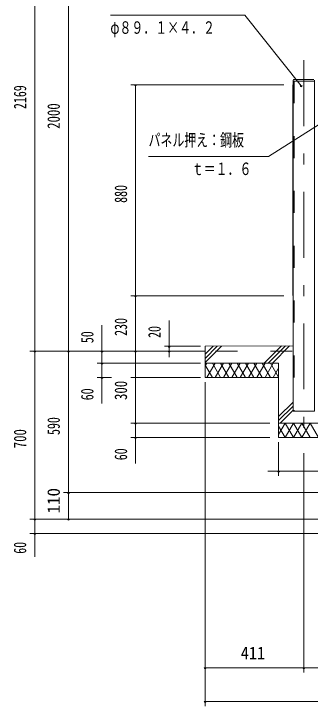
# Model space of a CAD drawing. Units: millimetres, scale not verified. Extents: x -34086 to 34091, y -14700 to 14700.
# Drawn here: x 14091 to 18411, y -3647 to 6454 of the extents above; entities that cross this region are included whole.
import ezdxf
from ezdxf.enums import TextEntityAlignment as Align

# ---------------------------------------------------------------- set-up
doc = ezdxf.new("R2010")
doc.units = ezdxf.units.MM
doc.header["$LTSCALE"] = 80
doc.linetypes.add('USER2', pattern=[10, 4, -6])
doc.linetypes.add('USER3', pattern=[24, 12, -5, 2, -5])
for name, color, linetype, lineweight in [('0-6_2-02BOLD', 7, 'Continuous', 18), ('0-7_2-12HIDDEN', 3, 'USER2', 18), ('0-8_2-22CENTER', 3, 'USER3', 18), ('0-A_2-52DIM', 3, 'Continuous', 18), ('0-B_2-62HATCH', 2, 'Continuous', 18)]:
    doc.layers.add(name, color=color, linetype=linetype, lineweight=lineweight)
doc.styles.add('ＭＳ ゴシック', font='')
doc.styles.get('ＭＳ ゴシック').set_extended_font_data('MS Gothic')

msp = doc.modelspace()

# ---------------------------------------------------------------- linework, layer by layer
at = {"layer": '0-6_2-02BOLD'}
for p, q in [((18163.32, 657.9), (18163.32, 5487.9)), ((18163.32, 5470.4), (18475.17, 5470.4)), ((18173.81, 5498.4), (18464.67, 5498.4)), ((16880.75, 1532.9), (16355.74, 1532.9)), ((17951.64, 1357.9), (16880.75, 1357.9)), ((17951.64, 482.9), (18686.65, 482.9))]:
    msp.add_line(p, q, dxfattribs=at)
for points in [[(18475.17, 5487.9), (18475.17, 657.9), (18163.23, 657.9)], [(18163.32, 2343.5), (18156.49, 2343.5), (18156.49, 5417.9), (18163.32, 5417.9)], [(18163.32, 1609.28), (16880.75, 1602.9), (16880.75, 1147.9), (17951.64, 1147.9)], [(17951.64, 1357.9), (17951.64, 272.9), (18686.65, 272.9), (18686.65, 1357.9)]]:
    msp.add_lwpolyline(points, dxfattribs=at)
msp.add_arc((18173.81, 5487.9), 10.5, 90, 180, dxfattribs=at)
at = {"layer": '0-7_2-12HIDDEN'}
for p, q in [((18178.02, 5470.4), (18178.02, 657.9)), ((18160.69, 2343.5), (18160.69, 5417.9)), ((30950.74, 1532.9), (16880.74, 1532.9))]:
    msp.add_line(p, q, dxfattribs=at)
at = {"layer": '0-8_2-22CENTER'}
msp.add_line((18319.25, 5775.85), (18319.25, 132.9), dxfattribs=at)
at = {"layer": '0-A_2-52DIM'}
for p, q in [((14395.74, 1532.9), (14395.74, 9124.4)), ((14885.74, 9124.4), (14885.74, -917.1)), ((15795.75, 5417.9), (18026.36, 5417.9)), ((15879.74, 5417.9), (15851.74, 5417.9)), ((15865.74, 1532.9), (15865.74, 5417.9)), ((18294.59, 5404.79), (18266.59, 5404.79)), ((15795.75, 2337.9), (18026.36, 2337.9)), ((15879.74, 2337.9), (15851.74, 2337.9)), ((16355.75, 1443.48), (16355.75, 1980.9)), ((15375.74, 1910.9), (15375.74, 769.9)), ((16355.75, 1532.9), (14325.75, 1532.9)), ((14409.75, 1532.9), (14381.75, 1532.9)), ((14395.75, 1532.9), (14395.75, -1470.1)), ((14899.75, 1532.9), (14871.75, 1532.9)), ((15389.74, 1532.9), (15361.74, 1532.9)), ((15879.74, 1532.9), (15851.74, 1532.9)), ((15865.75, -105.1), (15865.75, 1532.9)), ((16810.74, 1602.9), (16285.75, 1602.9)), ((16369.74, 1532.9), (16341.74, 1532.9)), ((16369.75, 1602.9), (16341.75, 1602.9)), ((15305.74, 1357.9), (16810.74, 1357.9)), ((15389.74, 1357.9), (15361.74, 1357.9)), ((15513.14, 1147.9), (15305.74, 1147.9)), ((15389.74, 1147.9), (15361.74, 1147.9)), ((16810.74, 1147.9), (15795.76, 1147.9)), ((16880.75, -3647.09), (16880.75, 1077.9)), ((15795.76, 482.9), (17824.45, 482.9)), ((15879.75, 482.9), (15851.75, 482.9)), ((17824.45, 272.9), (15795.76, 272.9)), ((15879.75, 272.9), (15851.75, 272.9)), ((17951.64, -287.1), (17951.64, 202.9)), ((18319.25, 44.69), (18319.25, -3157.09)), ((17796.17, -217.1), (19579.15, -217.1)), ((17965.64, -217.1), (17937.64, -217.1)), ((14815.75, -532.1), (23112.32, -532.1)), ((14899.75, -532.1), (14871.75, -532.1)), ((14325.74, -917.1), (21220.75, -917.1)), ((14409.75, -917.1), (14381.75, -917.1)), ((14899.75, -917.1), (14871.75, -917.1)), ((21220.75, -1127.1), (14325.74, -1127.1)), ((14409.75, -1127.1), (14381.75, -1127.1)), ((16894.75, -3087.09), (16866.75, -3087.09)), ((30950.75, -3087.09), (16880.75, -3087.09)), ((18333.25, -3087.09), (18305.25, -3087.09)), ((16894.75, -3577.09), (16866.75, -3577.09)), ((16880.75, -3577.09), (30950.75, -3577.09))]:
    msp.add_line(p, q, dxfattribs=at)
for points in [[(18280.59, 5404.79), (17458.24, 6432.9), (15498.25, 6432.9)], [(16053.99, 4372.25), (17803.99, 4372.25), (19369.63, 5365.57)]]:
    msp.add_lwpolyline(points, dxfattribs=at)
for centre in [(15865.74, 5417.9), (18280.59, 5404.79), (15865.74, 2337.9), (14395.75, 1532.9), (14885.75, 1532.9), (15375.74, 1532.9), (15865.74, 1532.9), (16355.74, 1532.9), (16355.75, 1602.9), (15375.74, 1357.9), (15375.74, 1147.9), (15865.75, 482.9), (15865.75, 272.9), (17951.64, -217.1), (14885.75, -532.1), (14395.75, -917.1), (14885.75, -917.1), (14395.75, -1127.1), (16880.75, -3087.09), (18319.25, -3087.09), (16880.75, -3577.09)]:
    msp.add_arc(centre, 14, 180, 0, dxfattribs=at)
at = {"layer": '0-B_2-62HATCH'}
for p, q in [((16880.75, 1368.15), (17116.67, 1604.08)), ((17056.98, 1603.78), (16880.75, 1427.54)), ((16880.75, 1486.94), (16997.29, 1603.48)), ((17741.66, 1357.9), (17992.19, 1608.43)), ((18051.88, 1608.73), (17801.06, 1357.9)), ((17860.46, 1357.9), (18111.58, 1609.03)), ((16880.75, 1317.95), (16903.82, 1357.9)), ((16984.65, 1147.9), (16880.75, 1327.86)), ((16903.82, 1147.9), (17025.06, 1357.9)), ((16984.65, 1357.9), (17105.89, 1147.9)), ((17146.31, 1357.9), (17025.06, 1147.9)), ((17227.13, 1147.9), (17105.89, 1357.9)), ((17146.31, 1147.9), (17267.54, 1357.9)), ((17227.13, 1357.9), (17348.37, 1147.9)), ((17388.79, 1357.9), (17267.54, 1147.9)), ((17469.62, 1147.9), (17348.37, 1357.9)), ((17388.79, 1147.9), (17510.03, 1357.9)), ((17469.62, 1357.9), (17590.86, 1147.9)), ((17631.28, 1357.9), (17510.03, 1147.9)), ((17712.11, 1147.9), (17590.86, 1357.9)), ((17631.28, 1147.9), (17752.53, 1357.9)), ((17712.11, 1357.9), (17833.35, 1147.9)), ((17873.77, 1357.9), (17752.53, 1147.9)), ((17833.36, 1357.9), (17951.64, 1153.01)), ((17873.77, 1147.9), (17951.64, 1282.79)), ((18163.32, 789.61), (17951.64, 577.94)), ((17951.64, 518.53), (18163.32, 730.21)), ((18163.32, 670.83), (17975.4, 482.9)), ((18289.44, 272.9), (18410.68, 482.9)), ((18410.68, 482.9), (18531.94, 272.9))]:
    msp.add_line(p, q, dxfattribs=at)
for points in [[(18410.68, 272.9), (18289.44, 482.9), (18168.19, 272.9), (18046.96, 482.9), (17951.64, 317.83)], [(17951.64, 437.98), (18046.96, 272.9), (18168.19, 482.9), (18289.44, 272.9)]]:
    msp.add_lwpolyline(points, dxfattribs=at)

# ---------------------------------------------------------------- texts
at = {"layer": '0-A_2-52DIM', "color": 7, "style": 'ＭＳ ゴシック'}
for s, width, p in [('φ８９．１×４．２', 0.7, (15498.25, 6107.77)), ('パネル押え：鋼板', 0.7, (16054, 4467.12)), ('ｔ＝１．６', 0.7, (16684, 4047.12)), ('411', 0.95, (17399.49, -3017.09))]:
    msp.add_text(s, height=182.3, dxfattribs=dict(at, width=width)).set_placement(p, align=Align.BOTTOM_LEFT)
for s, width, p in [('2169', 0.7, (14325.75, 5064.92)), ('2000', 0.75, (14815.75, 4776.66)), ('880', 0.7, (15795.75, 3696.29)), ('230', 0.7, (15795.75, 1755.66)), ('20', 0.7, (16285.75, 1725.65)), ('50', 0.7, (15305.74, 1649.5)), ('300', 0.75, (15795.76, 820.16)), ('60', 0.7, (15305.74, 815.94)), ('590', 0.7, (14815.75, 309.47)), ('700', 0.75, (14325.74, 116.1)), ('60', 0.7, (15795.76, -59.06)), ('60', 0.7, (14325.74, -1424.06))]:
    msp.add_text(s, height=182.3, rotation=90, dxfattribs=dict(at, width=width)).set_placement(p, align=Align.BOTTOM_LEFT)
msp.add_text('110', height=182.3, rotation=90, dxfattribs=at).set_placement((14815.75, -836.33), align=Align.BOTTOM_LEFT)

doc.saveas('drawing.dxf')
